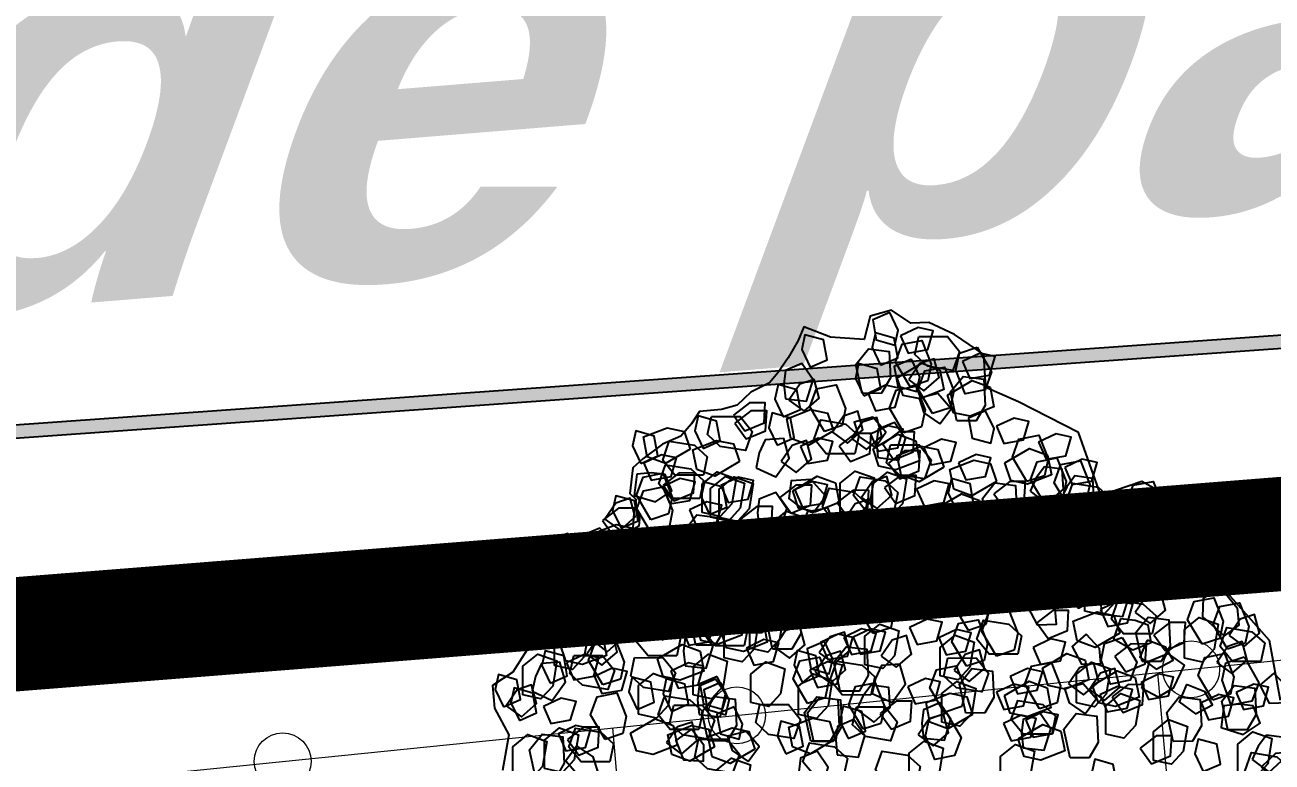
# Model space of a CAD drawing. Header units: metres. Extents: x 1851758 to 1852050, y 5187822 to 5188223.
# Drawn here: x 1851906.048 to 1851908.78, y 5187882.146 to 5187883.761 of the extents above; entities that cross this region are included whole.
import ezdxf
from ezdxf.enums import TextEntityAlignment as Align

# ---------------------------------------------------------------- set-up
doc = ezdxf.new("R2010")
doc.units = ezdxf.units.M
doc.header["$LTSCALE"] = 2.5
doc.linetypes.add('L18', pattern=[0.6, 0.4, -0.2])
doc.layers.get('0').update_dxf_attribs({"linetype": 'CONTINUOUS', "lineweight": 30})
for name, color, linetype, lineweight in [('PAR_ALIGNT', 1, 'L18', 30), ('PAR_ALIGNT_TXT', 1, 'CONTINUOUS', 15), ('PRO_DEMOL_CLO_LEG', 7, 'CONTINUOUS', 15), ('PRO_DEMOL_TAL_HAC', 32, 'CONTINUOUS', 15), ('PRO_PAR_DA', 1, 'CONTINUOUS', 35)]:
    doc.layers.add(name, color=color, linetype=linetype, lineweight=lineweight)
doc.layers.add('PRO_PAR_CONT_DA', color=40, linetype='CONTINUOUS', plot=False)
doc.layers.add('PRO_VOI_PLANCHETTES', color=232, linetype='CONTINUOUS')
doc.layers.add('PRO_VOI_VEG', color=81, linetype='CONTINUOUS')
doc.styles.add('ARIAL_IT_B', font='arialbd.ttf', dxfattribs={"width": 1.1, "oblique": 25.02})

# ---------------------------------------------------------------- blocks, each defined once
blk = doc.blocks.new('arbuste fleurs blanches')
at = {"layer": 'PRO_VOI_VEG', "color": 66}
blk.add_lwpolyline([(0.8424, -1.8569), (1.0804, -1.7362), (1.3073, -1.3728), (1.4983, -1.4091), (1.5892, -1.0007), (1.4798, -0.8464), (1.716, -0.6739), (1.7704, -0.3832), (1.789, -0.2289), (1.9253, -0.179), (1.9733, -0.0308), (1.9913, 0.0923), (1.9665, 0.1677), (1.9969, 0.2644), (1.9451, 0.3466), (1.8393, 0.3432), (1.8072, 0.4878), (1.8173, 0.6115), (1.7526, 0.6186), (1.6677, 0.6388), (1.5915, 0.6632), (1.5383, 0.6862), (1.4762, 0.7521), (1.405, 0.7938), (1.3664, 0.8538), (1.3304, 0.9439), (1.2693, 0.9626), (1.2038, 0.9913), (1.147, 1.0588), (1.0613, 1.1223), (1.0109, 1.1532), (0.8997, 1.1348), (0.883, 1.102), (0.8516, 1.0923), (0.8052, 1.0624), (0.7724, 1.0559), (0.7147, 1.1115), (0.6908, 1.1317), (0.6977, 1.1822), (0.7159, 1.2169), (0.6442, 1.3044), (0.5726, 1.4277), (0.3687, 1.3946), (0.2812, 1.3886), (0.2255, 1.3389), (0.1121, 1.3707), (0.0025, 1.4012), (-0.079, 1.4702), (-0.1723, 1.4339), (-0.2665, 1.3398), (-0.4243, 1.3223)], dxfattribs=at)
at = {"layer": 'PRO_VOI_VEG'}
for points in [[(-0.1553, 1.3976), (-0.1027, 1.3351), (-0.0242, 1.3751), (-0.0254, 1.4596), (-0.092, 1.4547)], [(-0.1921, 1.3143), (-0.1395, 1.2519), (-0.061, 1.2918), (-0.0622, 1.3764), (-0.1288, 1.3715)], [(-0.4311, 1.2735), (-0.311, 1.3088), (-0.2415, 1.261), (-0.2463, 1.173), (-0.3571, 1.1592), (-0.425, 1.1925)], [(0.4173, 1.2583), (0.3897, 1.1814), (0.4637, 1.1336), (0.5362, 1.1771), (0.4985, 1.2322)], [(0.495, 0.9658), (0.459, 1.0857), (0.5062, 1.1555), (0.5943, 1.1513), (0.6088, 1.0406), (0.5759, 0.9724)], [(0.1703, 1.1136), (0.1427, 1.0367), (0.2167, 0.9889), (0.2892, 1.0324), (0.2515, 1.0875)], [(-0.2536, 0.8827), (-0.2896, 1.0026), (-0.2424, 1.0724), (-0.1543, 1.0682), (-0.1398, 0.9575), (-0.1726, 0.8893)], [(0.9655, 0.8343), (0.9295, 0.9542), (0.9767, 1.024), (1.0648, 1.0198), (1.0793, 0.909), (1.0465, 0.8409)], [(1.0688, 0.8481), (1.0328, 0.968), (1.0801, 1.0378), (1.1682, 1.0336), (1.1827, 0.9229), (1.1498, 0.8547)], [(0.2754, 0.7339), (0.2394, 0.8538), (0.2866, 0.9237), (0.3747, 0.9195), (0.3892, 0.8087), (0.3564, 0.7406)], [(1.1702, 0.7142), (1.0783, 0.7992), (1.0835, 0.8833), (1.1616, 0.9244), (1.2303, 0.8364), (1.2366, 0.761)], [(-0.0173, 0.8218), (0.1029, 0.857), (0.1724, 0.8093), (0.1676, 0.7212), (0.0568, 0.7074), (-0.0112, 0.7407)], [(0.9106, 0.7727), (0.9632, 0.7102), (1.0417, 0.7501), (1.0405, 0.8347), (0.9739, 0.8298)], [(-0.0064, 0.5489), (-0.0424, 0.6688), (0.0049, 0.7386), (0.093, 0.7344), (0.1075, 0.6237), (0.0746, 0.5555)], [(0.0359, 0.687), (0.0885, 0.6246), (0.167, 0.6645), (0.1658, 0.7491), (0.0993, 0.7442)], [(0.2448, 0.6867), (0.2607, 0.5953), (0.3579, 0.5939), (0.413, 0.6606), (0.3637, 0.7215), (0.3043, 0.7113)], [(-0.0589, 0.4623), (-0.1508, 0.5473), (-0.1455, 0.6315), (-0.0675, 0.6726), (0.0012, 0.5845), (0.0075, 0.5091)], [(-0.103, 0.6676), (-0.1306, 0.5907), (-0.0566, 0.5429), (0.0159, 0.5864), (-0.0218, 0.6415)], [(0.7917, 0.5055), (0.7557, 0.6254), (0.8029, 0.6953), (0.891, 0.691), (0.9055, 0.5803), (0.8727, 0.5121)], [(0.402, 0.4642), (0.366, 0.5841), (0.4132, 0.6539), (0.5013, 0.6497), (0.5158, 0.539), (0.4829, 0.4708)], [(0.552, 0.5394), (0.6046, 0.4769), (0.6831, 0.5169), (0.6819, 0.6014), (0.6153, 0.5965)], [(1.2859, 0.5759), (1.3385, 0.5134), (1.417, 0.5534), (1.4158, 0.6379), (1.3493, 0.633)], [(1.4128, 0.5854), (1.4654, 0.523), (1.544, 0.5629), (1.5428, 0.6475), (1.4762, 0.6425)], [(0.3262, 0.5322), (0.4463, 0.5675), (0.5159, 0.5198), (0.5111, 0.4317), (0.4002, 0.4179), (0.3323, 0.4512)], [(0.6721, 0.5958), (0.6445, 0.519), (0.7185, 0.4711), (0.791, 0.5147), (0.7533, 0.5698)], [(0.9174, 0.5491), (0.9334, 0.4577), (1.0306, 0.4563), (1.0857, 0.523), (1.0364, 0.5839), (0.9769, 0.5737)], [(1.4175, 0.3577), (1.3256, 0.4427), (1.3308, 0.5268), (1.4089, 0.5679), (1.4776, 0.4799), (1.4839, 0.4045)], [(1.6554, 0.5351), (1.708, 0.4726), (1.7865, 0.5126), (1.7853, 0.5972), (1.7187, 0.5922)], [(0.1337, 0.43), (0.0811, 0.4924), (0.0026, 0.4525), (0.0037, 0.3679), (0.0703, 0.3729)], [(1.0466, 0.3397), (1.1336, 0.3076), (1.1837, 0.3909), (1.1537, 0.4721), (1.0762, 0.46), (1.0552, 0.4035)], [(1.6012, 0.2737), (1.6538, 0.2113), (1.7323, 0.2512), (1.7311, 0.3358), (1.6645, 0.3309)], [(1.0718, 0.119), (1.0358, 0.2389), (1.083, 0.3087), (1.1711, 0.3045), (1.1856, 0.1937), (1.1528, 0.1256)], [(1.3993, 0.1623), (1.4763, 0.1352), (1.5237, 0.2095), (1.4797, 0.2817), (1.4248, 0.2437)], [(1.7515, 0.2414), (1.8041, 0.179), (1.8827, 0.2189), (1.8815, 0.3035), (1.8149, 0.2986)], [(0.3192, 0.1725), (0.3718, 0.1101), (0.4503, 0.15), (0.4491, 0.2346), (0.3826, 0.2296)], [(0.2382, 0.1255), (0.3238, 0.2168), (0.4079, 0.211), (0.4485, 0.1328), (0.36, 0.0646), (0.2846, 0.0588)], [(0.8019, 0.1377), (0.7492, 0.2002), (0.6707, 0.1603), (0.6719, 0.0757), (0.7385, 0.0806)], [(1.1581, 0.003), (1.1221, 0.1229), (1.1694, 0.1928), (1.2575, 0.1885), (1.272, 0.0778), (1.2391, 0.0096)], [(-0.0229, -0.1173), (-0.0589, 0.0026), (-0.0116, 0.0725), (0.0765, 0.0683), (0.091, -0.0425), (0.0581, -0.1106)], [(1.402, -0.1513), (1.3101, -0.0663), (1.3154, 0.0179), (1.3934, 0.059), (1.4621, -0.0291), (1.4684, -0.1045)], [(1.7258, 0.1055), (1.6982, 0.0287), (1.7722, -0.0192), (1.8447, 0.0243), (1.807, 0.0794)], [(0.7827, -0.1453), (0.8683, -0.054), (0.9524, -0.0597), (0.993, -0.138), (0.9046, -0.2062), (0.8291, -0.212)], [(1.2343, -0.2595), (1.2869, -0.3219), (1.3654, -0.282), (1.3642, -0.1974), (1.2977, -0.2023)], [(1.6912, -0.2565), (1.6386, -0.1941), (1.5601, -0.234), (1.5613, -0.3186), (1.6279, -0.3137)], [(0.0333, -0.4332), (-0.0027, -0.3133), (0.0446, -0.2435), (0.1326, -0.2477), (0.1471, -0.3585), (0.1143, -0.4266)], [(1.1332, -0.4951), (1.0972, -0.3752), (1.1445, -0.3054), (1.2326, -0.3096), (1.2471, -0.4203), (1.2142, -0.4885)], [(0.2455, -0.3781), (0.2179, -0.4549), (0.2919, -0.5028), (0.3644, -0.4592), (0.3267, -0.4042)], [(0.747, -0.4585), (0.8326, -0.3671), (0.9167, -0.3729), (0.9574, -0.4512), (0.8689, -0.5193), (0.7934, -0.5252)], [(0.7091, -0.6952), (0.6731, -0.5753), (0.7204, -0.5054), (0.8085, -0.5096), (0.823, -0.6204), (0.7901, -0.6885)], [(1.1016, -0.5819), (1.1542, -0.6443), (1.2327, -0.6044), (1.2316, -0.5198), (1.165, -0.5248)], [(0.9267, -0.5804), (0.8992, -0.6572), (0.9732, -0.7051), (1.0457, -0.6616), (1.008, -0.6065)], [(1.397, -0.8987), (1.361, -0.7788), (1.4083, -0.709), (1.4964, -0.7132), (1.5109, -0.8239), (1.478, -0.8921)], [(0.4153, -0.9386), (0.3792, -0.8187), (0.4265, -0.7488), (0.5146, -0.753), (0.5291, -0.8638), (0.4962, -0.9319)], [(1.335, -0.9406), (1.3876, -1.0031), (1.4661, -0.9632), (1.4649, -0.8786), (1.3984, -0.8835)], [(0.6505, -1.0406), (0.623, -1.1175), (0.697, -1.1653), (0.7695, -1.1218), (0.7318, -1.0667)], [(0.9623, -1.2346), (0.9263, -1.1147), (0.9735, -1.0449), (1.0616, -1.0491), (1.0761, -1.1599), (1.0433, -1.228)], [(1.1208, -1.1166), (1.1734, -1.179), (1.2519, -1.1391), (1.2507, -1.0545), (1.1841, -1.0594)], [(0.2341, -1.2121), (0.2867, -1.2745), (0.3653, -1.2346), (0.3641, -1.15), (0.2975, -1.155)], [(0.7343, -1.5267), (0.6715, -1.579), (0.711, -1.6577), (0.7956, -1.6571), (0.7911, -1.5905)], [(0.992, -1.57), (1.0776, -1.4786), (1.1617, -1.4844), (1.2024, -1.5627), (1.1139, -1.6309), (1.0385, -1.6367)], [(0.4477, -1.6214), (0.5003, -1.6839), (0.5788, -1.6439), (0.5776, -1.5594), (0.511, -1.5643)], [(0.9821, -1.7257), (0.9461, -1.6058), (0.9934, -1.536), (1.0815, -1.5402), (1.096, -1.6509), (1.0631, -1.7191)], [(0.4879, -1.9863), (0.4519, -1.8664), (0.4992, -1.7965), (0.5873, -1.8007), (0.6018, -1.9115), (0.5689, -1.9796)]]:
    blk.add_lwpolyline(points, close=True, dxfattribs=at)
at = {"layer": 'PRO_VOI_VEG', "color": 67}
for points in [[(-0.1473, 1.3874), (-0.1743, 1.3104), (-0.1001, 1.263), (-0.0278, 1.307), (-0.0659, 1.3618)], [(0.5429, 1.3748), (0.5781, 1.2546), (0.5304, 1.1851), (0.4423, 1.1899), (0.4285, 1.3007), (0.4618, 1.3687)], [(0.4854, 1.3708), (0.5019, 1.2796), (0.5991, 1.2788), (0.6538, 1.3458), (0.6041, 1.4064), (0.5447, 1.3959)], [(0.3926, 1.2815), (0.3404, 1.3443), (0.2617, 1.3049), (0.2623, 1.2203), (0.3289, 1.2248)], [(0.3, 1.353), (0.2679, 1.266), (0.3513, 1.216), (0.4324, 1.246), (0.4204, 1.3234), (0.3639, 1.3445)], [(0.3048, 1.2163), (0.3898, 1.3082), (0.4739, 1.3029), (0.515, 1.2249), (0.427, 1.1562), (0.3516, 1.1499)], [(0.1823, 1.2404), (0.2736, 1.1548), (0.2679, 1.0707), (0.1896, 1.0301), (0.1214, 1.1186), (0.1156, 1.194)], [(0.7603, 1.2065), (0.7332, 1.1295), (0.8075, 1.0821), (0.8797, 1.1261), (0.8417, 1.1809)], [(0.1492, 1.1667), (0.1844, 1.0465), (0.1367, 0.977), (0.0487, 0.9818), (0.0349, 1.0926), (0.0682, 1.1606)], [(0.1085, 1.1884), (0.0461, 1.1358), (0.086, 1.0573), (0.1706, 1.0585), (0.1657, 1.125)], [(0.3756, 1.1477), (0.3921, 1.0564), (0.4893, 1.0556), (0.544, 1.1227), (0.4943, 1.1833), (0.4349, 1.1727)], [(-0.2002, 1.1335), (-0.2626, 1.0809), (-0.2227, 1.0024), (-0.1381, 1.0036), (-0.1431, 1.0702)], [(0.0611, 1.0074), (0.1461, 1.0993), (0.2303, 1.0941), (0.2714, 1.016), (0.1833, 0.9473), (0.1079, 0.941)], [(0.815, 1.0124), (0.8999, 1.1043), (0.9841, 1.0991), (1.0252, 1.021), (0.9372, 0.9523), (0.8618, 0.946)], [(1.0444, 1.1132), (0.982, 1.0606), (1.0219, 0.982), (1.1065, 0.9832), (1.1016, 1.0498)], [(-0.2264, 1.0407), (-0.3033, 1.0682), (-0.3511, 0.9943), (-0.3076, 0.9217), (-0.2525, 0.9595)], [(0.7585, 0.9932), (0.8435, 1.0851), (0.9277, 1.0798), (0.9688, 1.0018), (0.8808, 0.9331), (0.8054, 0.9268)], [(-0.1646, 0.9305), (-0.0796, 1.0224), (0.0046, 1.0172), (0.0457, 0.9392), (-0.0423, 0.8704), (-0.1177, 0.8641)], [(0.2158, 0.9086), (0.251, 0.7885), (0.2033, 0.7189), (0.1153, 0.7237), (0.1015, 0.8346), (0.1348, 0.9025)], [(0.2384, 0.8112), (0.3298, 0.7256), (0.324, 0.6415), (0.2457, 0.6009), (0.1775, 0.6894), (0.1717, 0.7648)], [(0.3977, 0.7485), (0.3352, 0.6959), (0.3752, 0.6173), (0.4597, 0.6185), (0.4548, 0.6851)], [(0.9097, 0.7284), (1.0296, 0.7645), (1.0994, 0.7172), (1.0952, 0.6291), (0.9844, 0.6146), (0.9163, 0.6475)], [(0.065, 0.6847), (0.1003, 0.5646), (0.0526, 0.495), (-0.0355, 0.4998), (-0.0493, 0.6107), (-0.016, 0.6786)], [(0.4373, 0.6972), (0.5287, 0.6116), (0.5229, 0.5275), (0.4446, 0.4869), (0.3764, 0.5754), (0.3706, 0.6508)], [(0.0579, 0.567), (0.0744, 0.4757), (0.1716, 0.4749), (0.2263, 0.542), (0.1766, 0.6026), (0.1172, 0.592)], [(0.2389, 0.5386), (0.1867, 0.6014), (0.1079, 0.562), (0.1086, 0.4774), (0.1752, 0.4819)], [(0.71, 0.6475), (0.6475, 0.5949), (0.6875, 0.5164), (0.772, 0.5176), (0.7671, 0.5842)], [(1.4915, 0.599), (1.5081, 0.5078), (1.6053, 0.507), (1.66, 0.5741), (1.6102, 0.6346), (1.5508, 0.6241)], [(0.2191, 0.515), (0.1669, 0.5778), (0.0881, 0.5383), (0.0888, 0.4538), (0.1554, 0.4583)], [(0.7738, 0.5856), (0.7417, 0.4986), (0.825, 0.4486), (0.9062, 0.4786), (0.8942, 0.556), (0.8376, 0.5771)], [(1.4898, 0.5826), (1.4627, 0.5055), (1.537, 0.4582), (1.6092, 0.5022), (1.5712, 0.557)], [(-0.0463, 0.5381), (-0.0111, 0.4179), (-0.0588, 0.3484), (-0.1468, 0.3532), (-0.1606, 0.464), (-0.1273, 0.532)], [(-0.0183, 0.2902), (-0.1096, 0.3758), (-0.1039, 0.4599), (-0.0256, 0.5005), (0.0426, 0.412), (0.0484, 0.3366)], [(0.6157, 0.4852), (0.7356, 0.5212), (0.8055, 0.4739), (0.8012, 0.3858), (0.6905, 0.3713), (0.6223, 0.4042)], [(1.2228, 0.5386), (1.1957, 0.4616), (1.27, 0.4142), (1.3422, 0.4582), (1.3041, 0.513)], [(0.3956, 0.4517), (0.3331, 0.3991), (0.3731, 0.3206), (0.4576, 0.3217), (0.4527, 0.3883)], [(0.7156, 0.4193), (0.7322, 0.3281), (0.8294, 0.3273), (0.8841, 0.3943), (0.8344, 0.4549), (0.775, 0.4444)], [(1.4032, 0.3945), (1.4882, 0.4865), (1.5723, 0.4812), (1.6134, 0.4032), (1.5254, 0.3344), (1.45, 0.3281)], [(0.4344, 0.3351), (0.4074, 0.2581), (0.4816, 0.2107), (0.5539, 0.2547), (0.5158, 0.3095)], [(0.9183, 0.3382), (0.8558, 0.2856), (0.8958, 0.2071), (0.9803, 0.2083), (0.9754, 0.2748)], [(0.8762, 0.278), (0.9612, 0.3699), (1.0453, 0.3647), (1.0865, 0.2866), (0.9984, 0.2179), (0.923, 0.2116)], [(1.4102, 0.36), (1.3831, 0.2829), (1.4574, 0.2356), (1.5296, 0.2796), (1.4916, 0.3344)], [(1.984, 0.2683), (1.9318, 0.3311), (1.853, 0.2916), (1.8537, 0.2071), (1.9203, 0.2116)], [(0.1749, 0.3245), (0.2102, 0.2044), (0.1624, 0.1349), (0.0744, 0.1396), (0.0606, 0.2505), (0.0939, 0.3184)], [(0.7924, 0.3049), (0.73, 0.2522), (0.7699, 0.1737), (0.8545, 0.1749), (0.8495, 0.2415)], [(1.4073, 0.2726), (1.3803, 0.1956), (1.4546, 0.1482), (1.5268, 0.1922), (1.4887, 0.2471)], [(1.6164, 0.2586), (1.554, 0.206), (1.5939, 0.1275), (1.6785, 0.1287), (1.6735, 0.1953)], [(1.6164, 0.2586), (1.554, 0.206), (1.5939, 0.1275), (1.6785, 0.1287), (1.6735, 0.1953)], [(0.1809, 0.1495), (0.3008, 0.1855), (0.3706, 0.1382), (0.3664, 0.0501), (0.2556, 0.0356), (0.1875, 0.0685)], [(0.5205, 0.132), (0.4683, 0.1948), (0.3895, 0.1553), (0.3902, 0.0708), (0.4568, 0.0753)], [(0.9516, 0.2124), (0.8892, 0.1598), (0.9291, 0.0813), (1.0137, 0.0824), (1.0088, 0.149)], [(1.014, 0.1856), (0.9869, 0.1086), (1.0612, 0.0612), (1.1334, 0.1052), (1.0954, 0.1601)], [(1.0561, 0.2), (1.029, 0.1229), (1.1033, 0.0756), (1.1756, 0.1196), (1.1375, 0.1744)], [(1.4491, 0.197), (1.3867, 0.1444), (1.4266, 0.0659), (1.5112, 0.0671), (1.5062, 0.1337)], [(1.8154, 0.1197), (1.7632, 0.1824), (1.6844, 0.143), (1.6851, 0.0584), (1.7517, 0.0629)], [(1.6973, 0.0904), (1.7823, 0.1824), (1.8664, 0.1771), (1.9075, 0.0991), (1.8195, 0.0303), (1.7441, 0.024)], [(1.6973, 0.0904), (1.7823, 0.1824), (1.8664, 0.1771), (1.9075, 0.0991), (1.8195, 0.0303), (1.7441, 0.024)], [(1.8994, 0.1942), (1.8369, 0.1416), (1.8769, 0.063), (1.9614, 0.0642), (1.9565, 0.1308)], [(0.3815, 0.1569), (0.3191, 0.1043), (0.359, 0.0258), (0.4436, 0.027), (0.4387, 0.0935)], [(0.3805, 0.1322), (0.3534, 0.0552), (0.4277, 0.0079), (0.4999, 0.0518), (0.4619, 0.1067)], [(0.4656, 0.1398), (0.4386, 0.0628), (0.5128, 0.0154), (0.5851, 0.0594), (0.547, 0.1142)], [(1.1721, 0.1559), (1.145, 0.0789), (1.2193, 0.0315), (1.2916, 0.0755), (1.2535, 0.1303)], [(1.4972, 0.0591), (1.5822, 0.151), (1.6664, 0.1457), (1.7075, 0.0677), (1.6194, -0.001), (1.544, -0.0073)], [(1.9202, 0.1171), (1.9555, -0.0031), (1.9078, -0.0726), (1.8197, -0.0678), (1.8059, 0.043), (1.8392, 0.111)], [(-0.118, 0.0509), (-0.1015, -0.0404), (-0.0043, -0.0412), (0.0504, 0.0259), (0.0007, 0.0865), (-0.0587, 0.0759)], [(0.5623, 0.0554), (0.4998, 0.0028), (0.5397, -0.0758), (0.6243, -0.0746), (0.6194, -0.008)], [(1.4292, 0.1003), (1.4645, -0.0198), (1.4168, -0.0894), (1.3287, -0.0846), (1.3149, 0.0262), (1.3482, 0.0942)], [(0.6145, -0.0629), (0.6995, 0.029), (0.7837, 0.0238), (0.8248, -0.0542), (0.7367, -0.123), (0.6613, -0.1293)], [(0.7903, 0.0081), (0.7279, -0.0445), (0.7678, -0.1231), (0.8524, -0.1219), (0.8475, -0.0553)], [(0.803, -0.0616), (0.888, 0.0303), (0.9721, 0.025), (1.0132, -0.053), (0.9252, -0.1217), (0.8498, -0.128)], [(1.6132, -0.0374), (1.6982, 0.0545), (1.7824, 0.0493), (1.8235, -0.0288), (1.7355, -0.0975), (1.6601, -0.1038)], [(0.2004, -0.141), (0.2854, -0.0491), (0.3695, -0.0543), (0.4106, -0.1323), (0.3226, -0.2011), (0.2472, -0.2074)], [(1.4588, -0.0428), (1.3964, -0.0954), (1.4363, -0.1739), (1.5209, -0.1727), (1.516, -0.1061)], [(0.2746, -0.089), (0.2425, -0.176), (0.3259, -0.226), (0.407, -0.196), (0.395, -0.1186), (0.3385, -0.0975)], [(0.9528, -0.1033), (0.9257, -0.1803), (1, -0.2276), (1.0723, -0.1837), (1.0342, -0.1288)], [(1.276, -0.0643), (1.2135, -0.1169), (1.2535, -0.1954), (1.338, -0.1942), (1.3331, -0.1277)], [(0.5294, -0.1245), (0.5024, -0.2015), (0.5766, -0.2489), (0.6489, -0.2049), (0.6108, -0.15)], [(0.686, -0.2081), (0.6236, -0.2607), (0.6635, -0.3392), (0.7481, -0.338), (0.7432, -0.2714)], [(0.8689, -0.1866), (0.8065, -0.2392), (0.8464, -0.3177), (0.931, -0.3165), (0.926, -0.2499)], [(0.8984, -0.1643), (0.836, -0.2169), (0.8759, -0.2955), (0.9605, -0.2943), (0.9555, -0.2277)], [(0.4343, -0.2748), (0.3719, -0.3274), (0.4118, -0.4059), (0.4964, -0.4047), (0.4914, -0.3381)], [(0.8249, -0.3228), (0.7928, -0.4098), (0.8761, -0.4599), (0.9573, -0.4299), (0.9453, -0.3524), (0.8887, -0.3314)], [(1.1172, -0.3222), (1.0901, -0.3993), (1.1644, -0.4466), (1.2367, -0.4026), (1.1986, -0.3478)], [(0.2387, -0.4044), (0.2553, -0.4957), (0.3525, -0.4965), (0.4072, -0.4294), (0.3575, -0.3689), (0.2981, -0.3794)], [(0.372, -0.4601), (0.457, -0.3682), (0.5412, -0.3735), (0.5823, -0.4515), (0.4943, -0.5202), (0.4189, -0.5265)], [(0.6058, -0.407), (0.6411, -0.5271), (0.5933, -0.5967), (0.5053, -0.5919), (0.4915, -0.481), (0.5248, -0.4131)], [(0.5938, -0.4953), (0.6788, -0.4033), (0.763, -0.4086), (0.8041, -0.4866), (0.7161, -0.5554), (0.6407, -0.5617)], [(1.4451, -0.5183), (1.5301, -0.4264), (1.6143, -0.4316), (1.6554, -0.5096), (1.5674, -0.5784), (1.492, -0.5847)], [(0.5604, -0.4493), (0.5333, -0.5263), (0.6076, -0.5736), (0.6799, -0.5297), (0.6418, -0.4748)], [(0.6745, -0.6089), (0.7595, -0.517), (0.8437, -0.5222), (0.8848, -0.6002), (0.7968, -0.669), (0.7214, -0.6753)], [(1.1835, -0.6243), (1.2685, -0.5324), (1.3527, -0.5377), (1.3938, -0.6157), (1.3057, -0.6844), (1.2303, -0.6907)], [(1.372, -0.6231), (1.457, -0.5312), (1.5411, -0.5364), (1.5822, -0.6144), (1.4942, -0.6832), (1.4188, -0.6895)], [(1.6253, -0.5179), (1.5629, -0.5705), (1.6028, -0.649), (1.6874, -0.6478), (1.6824, -0.5812)], [(1.1273, -0.5512), (1.0648, -0.6038), (1.1047, -0.6824), (1.1893, -0.6812), (1.1844, -0.6146)], [(1.1639, -0.5975), (1.1015, -0.6501), (1.1414, -0.7286), (1.226, -0.7274), (1.2211, -0.6609)], [(1.3899, -0.7259), (1.4749, -0.634), (1.5591, -0.6392), (1.6002, -0.7172), (1.5122, -0.786), (1.4368, -0.7923)], [(0.518, -0.6911), (0.6094, -0.7767), (0.6036, -0.8608), (0.5253, -0.9014), (0.4571, -0.8129), (0.4513, -0.7375)], [(1.4088, -0.6833), (1.3767, -0.7703), (1.46, -0.8204), (1.5412, -0.7904), (1.5292, -0.713), (1.4726, -0.6919)], [(1.5515, -0.6594), (1.4891, -0.712), (1.529, -0.7905), (1.6136, -0.7893), (1.6086, -0.7227)], [(0.3993, -0.723), (0.3368, -0.7756), (0.3768, -0.8542), (0.4613, -0.853), (0.4564, -0.7864)], [(0.5065, -0.8549), (0.5915, -0.763), (0.6756, -0.7682), (0.7168, -0.8463), (0.6287, -0.915), (0.5533, -0.9213)], [(0.7568, -0.7518), (0.6943, -0.8044), (0.7343, -0.8829), (0.8188, -0.8817), (0.8139, -0.8151)], [(1.0241, -0.7249), (0.9617, -0.7775), (1.0016, -0.856), (1.0862, -0.8548), (1.0813, -0.7882)], [(1.0241, -0.7249), (0.9617, -0.7775), (1.0016, -0.856), (1.0862, -0.8548), (1.0813, -0.7882)], [(0.442, -0.8114), (0.3795, -0.864), (0.4195, -0.9425), (0.504, -0.9413), (0.4991, -0.8747)], [(1.2219, -0.9719), (1.3069, -0.88), (1.391, -0.8853), (1.4321, -0.9633), (1.3441, -1.032), (1.2687, -1.0383)], [(0.6474, -0.946), (0.6204, -1.023), (0.6946, -1.0703), (0.7669, -1.0264), (0.7288, -0.9715)], [(0.9826, -0.9983), (0.9991, -1.0895), (1.0963, -1.0903), (1.151, -1.0233), (1.1013, -0.9627), (1.0419, -0.9732)], [(1.3936, -1.0563), (1.4786, -0.9644), (1.5627, -0.9696), (1.6039, -1.0476), (1.5158, -1.1164), (1.4404, -1.1227)], [(1.0003, -0.9866), (0.9379, -1.0392), (0.9778, -1.1177), (1.0624, -1.1165), (1.0574, -1.05)], [(0.641, -1.0911), (0.5785, -1.1437), (0.6185, -1.2222), (0.703, -1.221), (0.6981, -1.1544)], [(1.1115, -1.1524), (1.1965, -1.0604), (1.2807, -1.0657), (1.3218, -1.1437), (1.2337, -1.2124), (1.1583, -1.2187)], [(1.3675, -1.1428), (1.4525, -1.0509), (1.5366, -1.0561), (1.5777, -1.1341), (1.4897, -1.2029), (1.4143, -1.2092)], [(1.0305, -1.1364), (1.0035, -1.2134), (1.0777, -1.2608), (1.15, -1.2168), (1.1119, -1.1619)], [(1.1831, -1.1322), (1.1207, -1.1848), (1.1606, -1.2633), (1.2452, -1.2621), (1.2402, -1.1955)], [(1.2748, -1.0957), (1.2477, -1.1727), (1.322, -1.2201), (1.3942, -1.1761), (1.3562, -1.1213)], [(0.7446, -1.2488), (0.6821, -1.3014), (0.7221, -1.3799), (0.8066, -1.3787), (0.8017, -1.3122)], [(1.3619, -1.2341), (1.3348, -1.3111), (1.4091, -1.3585), (1.4813, -1.3145), (1.4433, -1.2597)], [(1.4288, -1.249), (1.3664, -1.3016), (1.4063, -1.3801), (1.4909, -1.3789), (1.486, -1.3123)], [(0.9002, -1.4004), (1.0201, -1.3644), (1.0899, -1.4116), (1.0857, -1.4997), (0.975, -1.5142), (0.9068, -1.4814)], [(0.981, -1.4576), (1.066, -1.3656), (1.1501, -1.3709), (1.1913, -1.4489), (1.1032, -1.5177), (1.0278, -1.524)], [(0.7594, -1.5718), (0.8444, -1.4798), (0.9285, -1.4851), (0.9696, -1.5631), (0.8816, -1.6319), (0.8062, -1.6382)], [(0.9226, -1.5421), (0.8956, -1.6191), (0.9699, -1.6665), (1.0421, -1.6225), (1.004, -1.5676)], [(1.0516, -1.5596), (1.0246, -1.6366), (1.0989, -1.684), (1.1711, -1.64), (1.133, -1.5852)], [(0.821, -1.6604), (0.7585, -1.713), (0.7985, -1.7915), (0.883, -1.7903), (0.8781, -1.7237)], [(0.4859, -1.7682), (0.6058, -1.7321), (0.6756, -1.7794), (0.6714, -1.8675), (0.5607, -1.882), (0.4925, -1.8491)], [(0.5592, -1.811), (0.5271, -1.898), (0.6104, -1.9481), (0.6916, -1.9181), (0.6795, -1.8407), (0.623, -1.8196)]]:
    blk.add_lwpolyline(points, close=True, dxfattribs=at)
at = {"layer": 'PRO_VOI_VEG', "color": 9}
for points in [[(-0.0804, 1.3314), (0.0397, 1.3667), (0.1093, 1.319), (0.1045, 1.2309), (-0.0064, 1.2171), (-0.0743, 1.2504)], [(0.082, 1.2357), (0.2021, 1.271), (0.2716, 1.2233), (0.2669, 1.1352), (0.156, 1.1214), (0.0881, 1.1547)], [(-0.3634, 1.1483), (-0.2433, 1.1836), (-0.1737, 1.1358), (-0.1785, 1.0478), (-0.2894, 1.034), (-0.3573, 1.0673)], [(0.9679, 1.0048), (0.9052, 0.9526), (0.9446, 0.8739), (1.0292, 0.8745), (1.0247, 0.9411)], [(0.6263, 0.9099), (0.5636, 0.8577), (0.603, 0.7789), (0.6876, 0.7796), (0.6831, 0.8462)], [(0.9009, 0.766), (1.021, 0.8012), (1.0906, 0.7535), (1.0858, 0.6654), (0.975, 0.6516), (0.907, 0.6849)], [(0.2043, 0.7393), (0.1416, 0.6871), (0.181, 0.6084), (0.2656, 0.609), (0.2611, 0.6756)], [(0.8593, 0.7098), (0.7965, 0.6576), (0.8359, 0.5788), (0.9205, 0.5794), (0.916, 0.646)], [(0.1321, 0.6157), (0.2522, 0.651), (0.3218, 0.6033), (0.317, 0.5152), (0.2061, 0.5014), (0.1382, 0.5347)], [(0.8315, 0.466), (0.9516, 0.5013), (1.0211, 0.4536), (1.0164, 0.3655), (0.9055, 0.3517), (0.8376, 0.385)], [(0.3986, 0.4369), (0.5187, 0.4721), (0.5882, 0.4244), (0.5834, 0.3363), (0.4726, 0.3225), (0.4047, 0.3558)], [(1.1213, 0.4458), (1.0585, 0.3936), (1.0979, 0.3149), (1.1825, 0.3155), (1.178, 0.3821)], [(1.3099, 0.4769), (1.2471, 0.4247), (1.2865, 0.3459), (1.3711, 0.3465), (1.3666, 0.4131)], [(0.1719, 0.365), (0.292, 0.4003), (0.3615, 0.3526), (0.3567, 0.2645), (0.2459, 0.2507), (0.178, 0.284)], [(0.6832, 0.3122), (0.6204, 0.26), (0.6598, 0.1813), (0.7444, 0.1819), (0.7399, 0.2485)], [(1.0855, 0.2289), (1.2056, 0.2641), (1.2751, 0.2164), (1.2703, 0.1283), (1.1595, 0.1146), (1.0916, 0.1479)], [(0.5114, 0.1475), (0.4487, 0.0953), (0.4881, 0.0166), (0.5727, 0.0172), (0.5682, 0.0838)], [(0.5745, 0.0172), (0.5117, -0.035), (0.5512, -0.1138), (0.6358, -0.1132), (0.6312, -0.0466)], [(0.8483, -0.025), (0.9684, 0.0103), (1.0379, -0.0374), (1.0331, -0.1255), (0.9223, -0.1393), (0.8544, -0.106)], [(0.061, -0.0637), (0.077, -0.1551), (0.1742, -0.1565), (0.2293, -0.0898), (0.18, -0.0289), (0.1205, -0.039)], [(0.4736, -0.0666), (0.5938, -0.0314), (0.6633, -0.0791), (0.6585, -0.1672), (0.5477, -0.1809), (0.4797, -0.1477)], [(1.1494, -0.0604), (1.0866, -0.1126), (1.126, -0.1914), (1.2106, -0.1908), (1.2061, -0.1241)], [(1.8693, -0.0977), (1.8066, -0.1499), (1.846, -0.2287), (1.9306, -0.228), (1.9261, -0.1614)], [(1.2084, -0.2095), (1.1457, -0.2617), (1.1851, -0.3405), (1.2697, -0.3398), (1.2652, -0.2732)], [(1.439, -0.2072), (1.3763, -0.2594), (1.4157, -0.3382), (1.5003, -0.3375), (1.4958, -0.2709)], [(1.6395, -0.3213), (1.5767, -0.3735), (1.6161, -0.4523), (1.7007, -0.4517), (1.6962, -0.3851)], [(0.0367, -0.3996), (0.1568, -0.3643), (0.2263, -0.412), (0.2215, -0.5001), (0.1107, -0.5139), (0.0428, -0.4806)], [(0.6794, -0.3432), (0.6166, -0.3954), (0.656, -0.4742), (0.7406, -0.4735), (0.7361, -0.4069)], [(0.9543, -0.3894), (1.0744, -0.3541), (1.1439, -0.4018), (1.1391, -0.4899), (1.0283, -0.5037), (0.9604, -0.4704)], [(0.373, -0.4704), (0.288, -0.5623), (0.2038, -0.5571), (0.1627, -0.4791), (0.2507, -0.4103), (0.3261, -0.404)], [(0.3281, -0.4619), (0.4482, -0.4267), (0.5177, -0.4744), (0.5129, -0.5625), (0.4021, -0.5763), (0.3342, -0.543)], [(1.4095, -0.5434), (1.3768, -0.6301), (1.4598, -0.6807), (1.5412, -0.6513), (1.5296, -0.5738), (1.4732, -0.5523)], [(1.3084, -0.5648), (1.2456, -0.617), (1.2851, -0.6958), (1.3696, -0.6951), (1.3651, -0.6285)], [(0.5219, -0.6537), (0.4591, -0.7059), (0.4985, -0.7847), (0.5831, -0.7841), (0.5786, -0.7175)], [(1.1066, -0.6338), (1.0438, -0.686), (1.0833, -0.7648), (1.1678, -0.7641), (1.1633, -0.6975)], [(0.6049, -0.6911), (0.5421, -0.7433), (0.5815, -0.822), (0.6661, -0.8214), (0.6616, -0.7548)], [(0.1367, -0.7865), (0.2568, -0.7513), (0.3263, -0.799), (0.3215, -0.8871), (0.2107, -0.9009), (0.1428, -0.8676)], [(0.9734, -0.924), (1.0936, -0.8888), (1.1631, -0.9365), (1.1583, -1.0246), (1.0475, -1.0383), (0.9795, -1.005)], [(0.578, -1.0029), (0.6981, -0.9676), (0.7676, -1.0153), (0.7629, -1.1034), (0.652, -1.1172), (0.5841, -1.0839)], [(0.4823, -1.1652), (0.6024, -1.1299), (0.6719, -1.1776), (0.6672, -1.2657), (0.5563, -1.2795), (0.4884, -1.2462)], [(0.4324, -1.3982), (0.5525, -1.3629), (0.6221, -1.4106), (0.6173, -1.4987), (0.5064, -1.5125), (0.4385, -1.4792)]]:
    blk.add_lwpolyline(points, close=True, dxfattribs=at)
at = {"layer": 'PRO_VOI_VEG', "color": 66}
for points in [[(-0.0539, 1.2963), (-0.0676, 1.2013), (0.0277, 1.1686), (0.1034, 1.2166), (0.0744, 1.2924), (0.0126, 1.3015)], [(0.7521, 1.2148), (0.7002, 1.148), (0.7577, 1.0771), (0.8431, 1.0967), (0.8237, 1.163)], [(-0.2122, 1.0881), (-0.264, 1.0212), (-0.2066, 0.9504), (-0.1212, 0.9699), (-0.1406, 1.0363)], [(0.699, 0.7959), (0.8126, 0.8584), (0.8936, 0.8256), (0.9084, 0.7355), (0.7994, 0.6968), (0.7232, 0.7153)], [(1.3579, 0.7966), (1.3061, 0.7298), (1.3635, 0.6589), (1.4489, 0.6785), (1.4295, 0.7449)], [(0.5143, 0.6707), (0.4624, 0.6038), (0.5199, 0.533), (0.6053, 0.5525), (0.5859, 0.6189)], [(0.5947, 0.6296), (0.5428, 0.5628), (0.6003, 0.4919), (0.6857, 0.5115), (0.6663, 0.5778)], [(1.1649, 0.6363), (1.1513, 0.5413), (1.2465, 0.5086), (1.3223, 0.5566), (1.2933, 0.6324), (1.2314, 0.6415)], [(0.454, 0.4858), (0.5676, 0.5483), (0.6486, 0.5155), (0.6634, 0.4254), (0.5544, 0.3867), (0.4783, 0.4052)], [(1.361, 0.3143), (1.3091, 0.2475), (1.3666, 0.1766), (1.452, 0.1962), (1.4326, 0.2625)], [(1.1201, 0.2525), (1.0683, 0.1857), (1.1257, 0.1148), (1.2111, 0.1343), (1.1917, 0.2007)], [(0.0863, 0.0515), (0.2, 0.1139), (0.281, 0.0812), (0.2958, -0.009), (0.1868, -0.0476), (0.1106, -0.0291)], [(1.4224, 0.1338), (1.3706, 0.067), (1.4281, -0.0039), (1.5135, 0.0157), (1.494, 0.0821)], [(1.2419, 0.0724), (1.19, 0.0056), (1.2475, -0.0653), (1.3329, -0.0458), (1.3135, 0.0206)], [(0.8812, -0.1108), (0.8293, -0.1776), (0.8868, -0.2485), (0.9722, -0.2289), (0.9528, -0.1626)], [(0.8651, -0.7365), (0.8132, -0.8033), (0.8707, -0.8742), (0.9561, -0.8546), (0.9367, -0.7883)], [(0.8214, -1.1053), (0.7695, -1.1721), (0.827, -1.243), (0.9124, -1.2234), (0.893, -1.1571)], [(0.9605, -1.2426), (0.9086, -1.3094), (0.9661, -1.3803), (1.0515, -1.3607), (1.0321, -1.2944)], [(0.653, -1.6729), (0.7666, -1.6104), (0.8476, -1.6431), (0.8624, -1.7333), (0.7534, -1.772), (0.6773, -1.7534)]]:
    blk.add_lwpolyline(points, close=True, dxfattribs=at)
at = {"layer": 'PRO_VOI_VEG', "color": 254}
for points in [[(0.0028, 1.2311), (0.0554, 1.1686), (0.1339, 1.2085), (0.1327, 1.2931), (0.0661, 1.2882)], [(-0.1031, 1.2303), (-0.1658, 1.1781), (-0.1264, 1.0994), (-0.0418, 1.1), (-0.0463, 1.1666)], [(0.6902, 1.0312), (0.5988, 1.1168), (0.6046, 1.2009), (0.6829, 1.2415), (0.7511, 1.1531), (0.7569, 1.0776)], [(0.4461, 1.063), (0.5229, 1.0355), (0.5708, 1.1094), (0.5272, 1.182), (0.4721, 1.1442)], [(0.5211, 1.173), (0.4693, 1.1062), (0.5268, 1.0353), (0.6122, 1.0548), (0.5927, 1.1212)], [(0.7424, 1.1277), (0.795, 1.0653), (0.8735, 1.1052), (0.8724, 1.1898), (0.8058, 1.1849)], [(1.0392, 1.1256), (1.0918, 1.0632), (1.1703, 1.1031), (1.1691, 1.1877), (1.1026, 1.1828)], [(1.1612, 0.937), (1.0699, 1.0226), (1.0757, 1.1067), (1.1539, 1.1473), (1.2221, 1.0588), (1.2279, 0.9834)], [(0.2391, 1.1178), (0.2064, 1.031), (0.2894, 0.9804), (0.3708, 1.0099), (0.3592, 1.0874), (0.3028, 1.1088)], [(0.9884, 1.1291), (0.897, 1.1131), (0.8956, 1.0159), (0.9623, 0.9608), (1.0232, 1.0101), (1.013, 1.0696)], [(0.0865, 1.0533), (0.0237, 1.0011), (0.0632, 0.9223), (0.1477, 0.923), (0.1432, 0.9896)], [(0.3539, 1.0214), (0.3197, 0.9472), (0.3892, 0.8931), (0.4653, 0.9301), (0.4325, 0.9882)], [(0.3253, 0.8103), (0.3632, 0.9296), (0.4417, 0.9606), (0.512, 0.9074), (0.4615, 0.8078), (0.3959, 0.7701)], [(0.7766, 0.937), (0.8383, 0.823), (0.8051, 0.7422), (0.7148, 0.728), (0.6769, 0.8373), (0.6958, 0.9133)], [(1.1803, 0.8827), (1.2329, 0.8203), (1.3114, 0.8602), (1.3102, 0.9448), (1.2436, 0.9399)], [(0.0011, 0.8329), (0.0537, 0.7705), (0.1322, 0.8104), (0.131, 0.895), (0.0645, 0.8901)], [(1.3245, 0.8877), (1.3597, 0.7675), (1.312, 0.698), (1.2239, 0.7028), (1.2102, 0.8136), (1.2435, 0.8816)], [(-0.1072, 0.8314), (-0.0159, 0.7458), (-0.0217, 0.6616), (-0.0999, 0.621), (-0.1681, 0.7095), (-0.1739, 0.7849)], [(0.5212, 0.8219), (0.487, 0.7477), (0.5564, 0.6936), (0.6325, 0.7306), (0.5998, 0.7888)], [(0.9043, 0.8635), (0.8415, 0.8113), (0.8809, 0.7326), (0.9655, 0.7332), (0.961, 0.7998)], [(0.9094, 0.8069), (1.0295, 0.8421), (1.099, 0.7944), (1.0942, 0.7064), (0.9834, 0.6926), (0.9155, 0.7259)], [(1.3262, 0.7805), (1.2743, 0.7137), (1.3318, 0.6428), (1.4172, 0.6623), (1.3978, 0.7287)], [(0.6816, 0.7254), (0.668, 0.6303), (0.7632, 0.5977), (0.8389, 0.6457), (0.8099, 0.7215), (0.7481, 0.7306)], [(1.0467, 0.7613), (0.9839, 0.7091), (1.0233, 0.6303), (1.1079, 0.631), (1.1034, 0.6976)], [(-0.0144, 0.5804), (-0.0809, 0.6327), (-0.1521, 0.5757), (-0.1331, 0.4901), (-0.0666, 0.5091)], [(0.4385, 0.5812), (0.5298, 0.4956), (0.5241, 0.4115), (0.4458, 0.3709), (0.3776, 0.4594), (0.3718, 0.5348)], [(0.5522, 0.5487), (0.6436, 0.4631), (0.6378, 0.3789), (0.5595, 0.3383), (0.4914, 0.4268), (0.4856, 0.5022)], [(0.5211, 0.517), (0.537, 0.4257), (0.6342, 0.4243), (0.6893, 0.491), (0.64, 0.5519), (0.5805, 0.5417)], [(0.8403, 0.4533), (0.8929, 0.3908), (0.9714, 0.4308), (0.9702, 0.5153), (0.9037, 0.5104)], [(0.732, 0.4517), (0.8233, 0.3661), (0.8176, 0.282), (0.7393, 0.2414), (0.6711, 0.3298), (0.6653, 0.4053)], [(1.1144, 0.4536), (1.2063, 0.3686), (1.201, 0.2844), (1.123, 0.2433), (1.0543, 0.3313), (1.048, 0.4067)], [(-0.2753, 0.3889), (-0.1552, 0.4241), (-0.0857, 0.3764), (-0.0904, 0.2883), (-0.2013, 0.2745), (-0.2692, 0.3078)], [(-0.0796, 0.302), (-0.0027, 0.2744), (0.0451, 0.3484), (0.0016, 0.4209), (-0.0535, 0.3832)], [(1.3462, 0.2392), (1.3109, 0.3593), (1.3587, 0.4289), (1.4467, 0.4241), (1.4605, 0.3133), (1.4272, 0.2453)], [(0.8248, 0.2008), (0.7583, 0.253), (0.6871, 0.196), (0.7061, 0.1105), (0.7726, 0.1295)], [(0.0011, 0.1533), (0.0538, 0.0908), (0.1323, 0.1308), (0.1311, 0.2153), (0.0645, 0.2104)], [(0.1232, -0.0354), (0.0318, 0.0502), (0.0376, 0.1343), (0.1159, 0.1749), (0.1841, 0.0864), (0.1899, 0.011)], [(1.3914, 0.169), (1.4828, 0.0834), (1.477, -0.0007), (1.3988, -0.0413), (1.3306, 0.0471), (1.3248, 0.1226)], [(1.3603, 0.1374), (1.3762, 0.046), (1.4734, 0.0446), (1.5285, 0.1113), (1.4792, 0.1722), (1.4197, 0.162)], [(1.0008, -0.0933), (0.9094, -0.0078), (0.9152, 0.0764), (0.9935, 0.117), (1.0616, 0.0285), (1.0675, -0.0469)], [(1.1219, 0.0912), (1.242, 0.1265), (1.3115, 0.0787), (1.3067, -0.0093), (1.1959, -0.0231), (1.128, 0.0102)], [(1.7193, 0.1559), (1.8112, 0.0709), (1.8059, -0.0133), (1.7279, -0.0544), (1.6592, 0.0336), (1.6529, 0.109)], [(0.3535, -0.1296), (0.3183, -0.0095), (0.366, 0.06), (0.4541, 0.0552), (0.4678, -0.0556), (0.4345, -0.1235)], [(1.5798, -0.0808), (1.6567, -0.1084), (1.7045, -0.0344), (1.661, 0.0381), (1.6059, 0.0004)], [(0.1422, -0.0896), (0.1948, -0.1521), (0.2734, -0.1121), (0.2722, -0.0276), (0.2056, -0.0325)], [(0.2864, -0.0847), (0.3217, -0.2048), (0.274, -0.2744), (0.1859, -0.2696), (0.1721, -0.1587), (0.2054, -0.0908)], [(1.7092, -0.0764), (1.8011, -0.1614), (1.7959, -0.2455), (1.7178, -0.2866), (1.6491, -0.1986), (1.6428, -0.1232)], [(1.9475, -0.141), (1.8625, -0.2329), (1.7783, -0.2277), (1.7372, -0.1496), (1.8253, -0.0809), (1.9006, -0.0746)], [(0.3624, -0.1338), (0.3487, -0.2289), (0.4439, -0.2615), (0.5197, -0.2135), (0.4907, -0.1377), (0.4288, -0.1286)], [(0.2881, -0.1919), (0.2363, -0.2587), (0.2937, -0.3296), (0.3791, -0.31), (0.3597, -0.2437)], [(1.2209, -0.1732), (1.3122, -0.2588), (1.3065, -0.3429), (1.2282, -0.3835), (1.16, -0.295), (1.1542, -0.2196)], [(1.4079, -0.3902), (1.3165, -0.3046), (1.3223, -0.2205), (1.4006, -0.1798), (1.4688, -0.2683), (1.4746, -0.3438)], [(0.399, -0.5813), (0.3076, -0.4957), (0.3134, -0.4116), (0.3917, -0.371), (0.4599, -0.4595), (0.4657, -0.5349)], [(0.5201, -0.3967), (0.6402, -0.3615), (0.7098, -0.4092), (0.705, -0.4973), (0.5942, -0.5111), (0.5262, -0.4778)], [(1.4966, -0.4023), (1.588, -0.4879), (1.5822, -0.572), (1.5039, -0.6127), (1.4357, -0.5242), (1.4299, -0.4487)], [(1.2632, -0.4817), (1.1836, -0.4529), (1.1339, -0.5295), (1.1788, -0.6047), (1.236, -0.5657)], [(0.9879, -0.7228), (0.9189, -0.6792), (0.8561, -0.741), (0.8828, -0.8212), (0.9447, -0.7964)], [(1.24, -0.7078), (1.3314, -0.7934), (1.3256, -0.8776), (1.2473, -0.9182), (1.1792, -0.8297), (1.1734, -0.7543)], [(0.3534, -0.8034), (0.4448, -0.889), (0.439, -0.9731), (0.3607, -1.0137), (0.2925, -0.9252), (0.2867, -0.8498)], [(0.3222, -0.835), (0.3382, -0.9263), (0.4353, -0.9278), (0.4905, -0.8611), (0.4411, -0.8002), (0.3817, -0.8103)], [(0.6812, -0.8165), (0.7731, -0.9015), (0.7679, -0.9857), (0.6898, -1.0268), (0.6211, -0.9387), (0.6148, -0.8633)], [(1.0212, -0.8233), (0.978, -0.8926), (1.0402, -0.9549), (1.1203, -0.9277), (1.095, -0.8659)], [(0.8779, -0.9577), (0.8089, -0.9141), (0.7461, -0.9759), (0.7728, -1.0561), (0.8348, -1.0313)], [(0.9244, -1.0977), (0.833, -1.0121), (0.8388, -0.928), (0.9171, -0.8874), (0.9852, -0.9759), (0.991, -1.0513)], [(0.5417, -1.0532), (0.6186, -1.0808), (0.6664, -1.0068), (0.6229, -0.9343), (0.5678, -0.972)], [(0.6711, -1.0487), (0.7631, -1.1337), (0.7578, -1.2179), (0.6798, -1.259), (0.611, -1.171), (0.6047, -1.0956)], [(0.9094, -1.1134), (0.8244, -1.2053), (0.7403, -1.2), (0.6992, -1.122), (0.7872, -1.0533), (0.8626, -1.047)], [(0.9862, -1.083), (0.8936, -1.0787), (0.8711, -1.1732), (0.9242, -1.2415), (0.9943, -1.2066), (0.9974, -1.1464)], [(0.9299, -1.2219), (0.8489, -1.2123), (0.8188, -1.2951), (0.8774, -1.356), (0.9227, -1.3069)], [(0.7203, -1.2598), (0.8455, -1.2591), (0.8992, -1.3242), (0.8703, -1.4075), (0.7599, -1.3901), (0.7038, -1.3393)], [(1.5151, -1.3625), (1.4355, -1.3338), (1.3858, -1.4103), (1.4307, -1.4855), (1.4879, -1.4466)], [(1.043, -1.5388), (1.0962, -1.4255), (1.178, -1.4051), (1.2408, -1.4671), (1.1776, -1.5592), (1.1077, -1.588)], [(0.7917, -1.4425), (0.7106, -1.4329), (0.6805, -1.5157), (0.7392, -1.5766), (0.7844, -1.5275)], [(0.98, -1.65), (0.8905, -1.7439), (0.8035, -1.7372), (0.7621, -1.6557), (0.8543, -1.5859), (0.9325, -1.5805)], [(0.7494, -1.6249), (0.6547, -1.6412), (0.653, -1.7419), (0.722, -1.7991), (0.7852, -1.7482), (0.7748, -1.6866)], [(0.9494, -1.7942), (0.8804, -1.7505), (0.8176, -1.8123), (0.8443, -1.8926), (0.9063, -1.8678)], [(0.5394, -1.8598), (0.4962, -1.9291), (0.5584, -1.9915), (0.6385, -1.9643), (0.6133, -1.9024)]]:
    blk.add_lwpolyline(points, close=True, dxfattribs=at)
at = {"layer": 'PRO_VOI_VEG', "color": 77}
for points in [[(-0.4169, 1.1719), (-0.3033, 1.2344), (-0.2223, 1.2017), (-0.2075, 1.1115), (-0.3165, 1.0728), (-0.3926, 1.0914)], [(0.9752, 1.005), (0.9234, 0.9382), (0.9809, 0.8673), (1.0663, 0.8869), (1.0468, 0.9532)], [(0.3441, 0.6671), (0.4578, 0.7296), (0.5388, 0.6969), (0.5536, 0.6067), (0.4446, 0.568), (0.3684, 0.5865)], [(0.9315, 0.6362), (0.8797, 0.5694), (0.9371, 0.4985), (1.0225, 0.5181), (1.0031, 0.5845)], [(-0.0422, 0.4955), (0.0715, 0.558), (0.1525, 0.5252), (0.1673, 0.4351), (0.0583, 0.3964), (-0.0179, 0.4149)], [(1.0706, 0.4989), (1.0188, 0.4321), (1.0763, 0.3612), (1.1617, 0.3808), (1.1422, 0.4472)], [(0.4232, 0.3397), (0.5368, 0.4022), (0.6178, 0.3695), (0.6326, 0.2793), (0.5236, 0.2406), (0.4475, 0.2592)], [(1.6102, 0.2836), (1.7239, 0.3461), (1.8048, 0.3133), (1.8197, 0.2232), (1.7106, 0.1845), (1.6345, 0.203)], [(0.0841, 0.0643), (0.1977, 0.1268), (0.2787, 0.0941), (0.2935, 0.0039), (0.1845, -0.0348), (0.1083, -0.0163)], [(0.7631, 0.0687), (0.8768, 0.1311), (0.9578, 0.0984), (0.9726, 0.0083), (0.8636, -0.0304), (0.7874, -0.0119)], [(0.3314, 0.0042), (0.445, 0.0667), (0.526, 0.0339), (0.5409, -0.0562), (0.4318, -0.0949), (0.3557, -0.0764)], [(1.3498, 0.0862), (1.2979, 0.0193), (1.3554, -0.0515), (1.4408, -0.032), (1.4214, 0.0344)], [(1.613, -0.1484), (1.7266, -0.0859), (1.8076, -0.1186), (1.8224, -0.2088), (1.7134, -0.2475), (1.6373, -0.229)], [(1.2056, -0.4146), (1.3192, -0.3522), (1.4002, -0.3849), (1.415, -0.4751), (1.306, -0.5137), (1.2299, -0.4952)], [(1.3528, -0.3943), (1.301, -0.4611), (1.3585, -0.532), (1.4439, -0.5124), (1.4244, -0.4461)], [(0.3967, -0.5508), (0.5103, -0.4883), (0.5913, -0.521), (0.6061, -0.6112), (0.4971, -0.6499), (0.421, -0.6314)], [(1.2248, -0.9493), (1.3384, -0.8868), (1.4194, -0.9196), (1.4342, -1.0097), (1.3252, -1.0484), (1.249, -1.0299)], [(0.3381, -1.0449), (0.4517, -0.9824), (0.5327, -1.0151), (0.5476, -1.1053), (0.4385, -1.144), (0.3624, -1.1254)], [(1.2645, -1.1006), (1.3782, -1.0382), (1.4591, -1.0709), (1.474, -1.1611), (1.3649, -1.1997), (1.2888, -1.1812)], [(0.6471, -1.1449), (0.5953, -1.2117), (0.6528, -1.2826), (0.7382, -1.2631), (0.7188, -1.1967)], [(0.8332, -1.2268), (0.9468, -1.1644), (1.0278, -1.1971), (1.0426, -1.2872), (0.9336, -1.3259), (0.8574, -1.3074)], [(0.4674, -1.3269), (0.4155, -1.3937), (0.473, -1.4646), (0.5584, -1.4451), (0.539, -1.3787)], [(0.5366, -1.457), (0.6503, -1.3946), (0.7312, -1.4273), (0.7461, -1.5175), (0.637, -1.5561), (0.5609, -1.5376)]]:
    blk.add_lwpolyline(points, close=True, dxfattribs=at)
blk = doc.blocks.new('CLOLEG')
blk.add_circle((0, 0), 0.0625)

msp = doc.modelspace()

# ---------------------------------------------------------------- hatches: boundary and pattern name
at = {"layer": 'PRO_VOI_PLANCHETTES'}
h = msp.add_hatch(color=256, dxfattribs=at)
h.dxf.hatch_style = 1
edge = h.paths.add_edge_path()
edge.add_arc((1851926.4252, 5187498.2076), 385.1553, 94.067373, 99.391014, ccw=False)
edge.add_line((1851899.1063, 5187882.3928), (1851938.5438, 5187885.1975))
edge.add_line((1851938.5438, 5187885.1975), (1851938.7524, 5187882.2942))
edge.add_line((1851938.7524, 5187882.2942), (1851938.7225, 5187882.2918))
edge.add_line((1851938.7225, 5187882.2918), (1851938.5161, 5187885.1654))
edge.add_line((1851938.5161, 5187885.1654), (1851899.1052, 5187882.3626))
edge.add_arc((1851926.4252, 5187498.2076), 385.1253, 94.067849, 99.391226)
edge.add_line((1851863.5824, 5187878.1711), (1851863.5789, 5187878.2009))

# ---------------------------------------------------------------- linework, layer by layer
at = {"layer": 'PAR_ALIGNT', "ltscale": 2.5, "const_width": 0.25, "flags": 128}
msp.add_lwpolyline([(1851863.4796, 5187879.0507), (1851981.3715, 5187888.4018)], dxfattribs=at)
msp.add_lwpolyline([(1851863.4796, 5187879.0507), (1851981.3715, 5187888.4018)], dxfattribs=at)
at = {"layer": 'PRO_DEMOL_CLO_LEG', "flags": 128}
msp.add_lwpolyline([(1851899.1687, 5187881.4795), (1851904.6517, 5187881.9482), (1851919.6157, 5187883.4662), (1851936.6677, 5187884.8017), (1851953.754, 5187886.2021), (1851969.4308, 5187887.6313), (1851974.4927, 5187887.9829), (1851978.8346, 5187888.2456)], dxfattribs=at)
at = {"layer": 'PRO_DEMOL_TAL_HAC'}
for p, q in [((1851908.5946, 5187881.6115), (1851908.5301, 5187882.3416)), ((1851907.3992, 5187881.5059), (1851907.3361, 5187882.2205))]:
    msp.add_line(p, q, dxfattribs=at)
at = {"layer": 'PRO_PAR_CONT_DA', "flags": 128}
msp.add_lwpolyline([(1851940.223, 5187919.3492), (1851911.8795, 5187917.3131), (1851912.1661, 5187913.3233), (1851908.6751, 5187913.0726), (1851908.3885, 5187917.0623), (1851884.7038, 5187915.3608), (1851885.4031, 5187905.6262), (1851885.6711, 5187901.8955), (1851897.6403, 5187902.7554), (1851898.8308, 5187886.1831), (1851862.9456, 5187883.6194), (1851863.4796, 5187879.0507), (1851981.3715, 5187888.4018)], dxfattribs=at)
msp.add_lwpolyline([(1851863.5824, 5187878.1707), (1851981.4866, 5187886.528), (1851981.3715, 5187888.4018), (1851863.4796, 5187879.0507)], close=True, dxfattribs=at)
at = {"layer": 'PRO_PAR_DA', "flags": 128}
msp.add_lwpolyline([(1851863.4796, 5187879.0507), (1851981.3715, 5187888.4018)], dxfattribs=at)
at = {"layer": 'PRO_VOI_PLANCHETTES', "flags": 128}
msp.add_lwpolyline([(1851863.5789, 5187878.2009, -0.023233), (1851899.1063, 5187882.3928), (1851938.5438, 5187885.1975), (1851938.7524, 5187882.2942), (1851938.7225, 5187882.2918), (1851938.5161, 5187885.1654), (1851899.1052, 5187882.3626, 0.023232), (1851863.5824, 5187878.1711)], format="xyb", close=True, dxfattribs=at)

# ---------------------------------------------------------------- block references
at = {"layer": 'PRO_DEMOL_CLO_LEG', "rotation": 5.792365610979364}
for p in [(1851908.6027, 5187882.349), (1851907.6078, 5187882.2481), (1851906.6129, 5187882.1471)]:
    msp.add_blockref('CLOLEG', p, dxfattribs=at)
at = {"layer": 'PRO_VOI_VEG', "xscale": 0.5, "yscale": 0.5, "rotation": 73.42673142394756}
msp.add_blockref('arbuste fleurs blanches', (1851907.7886, 5187882.1416), dxfattribs=at)

# ---------------------------------------------------------------- texts
at = {"layer": 'PAR_ALIGNT_TXT', "style": 'ARIAL_IT_B', "oblique": 25.02, "width": 1.1}
msp.add_text('Alignement validé par la mairie de TRAMOYES le 07/04/2016', height=0.875, rotation=4.6408, dxfattribs=at).set_placement((1851914.8145, 5187884.1853), align=Align.MIDDLE)

doc.saveas('drawing.dxf')
